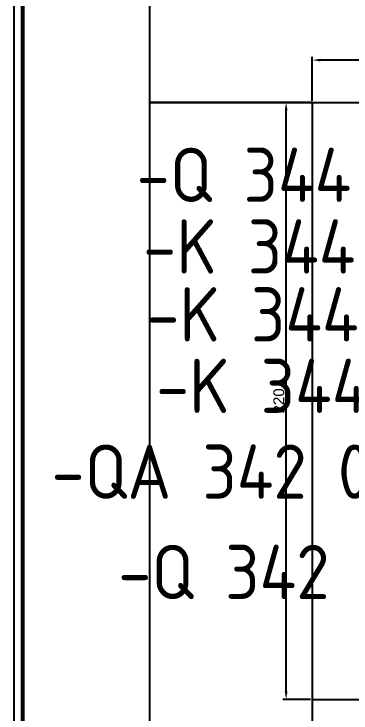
# Model space of a CAD drawing. Header units: millimetres. Extents: x 0 to 69574, y -5 to 41746.
# Drawn here: x 45240.5 to 45364.8, y 20214.4 to 20472 of the extents above; entities that cross this region are included whole.
import ezdxf
from ezdxf.enums import TextEntityAlignment as Align

# ---------------------------------------------------------------- set-up
doc = ezdxf.new("R2010")
doc.units = ezdxf.units.MM
doc.layers.add('! NO PLOT !', color=7, linetype='Continuous', true_color=0xff75dd, plot=False)
doc.layers.add('000-PI-Oprema', color=30, linetype='Continuous', lineweight=5)
for name, color, linetype in [('000-PI-ORMAR', 2, 'Continuous'), ('000-PI_TEXT', 7, 'Continuous'), ('002-PI-Kabelska kanalica', 150, 'Continuous')]:
    doc.layers.add(name, color=color, linetype=linetype)
doc.styles.add('PI0', font='isocpeur.ttf', dxfattribs={"width": 0.9})
doc.styles.get("Standard").update_dxf_attribs({"font": 'arial.ttf'})
doc.dimstyles.new('ISO-25', dxfattribs={"dimtxt": 4, "dimasz": 3, "dimexe": 1.25, "dimexo": 0.625, "dimtad": 1, "dimtxsty": 'Standard', "dimcen": 3, "dimadec": 0, "dimazin": 0, "dimtfac": 1, "dimtmove": 0, "dimatfit": 3, "dimfxl": 1, "dimarcsym": 0})

# ---------------------------------------------------------------- blocks, each defined once
blk = doc.blocks.new('*U574')
at = {"layer": '002-PI-Kabelska kanalica'}
for p, q in [((80, -100), (80, 791)), ((-20, -100), (80, -100))]:
    blk.add_line(p, q, dxfattribs=at)
blk = doc.blocks.new('*D735')
at = {"layer": '! NO PLOT !', "color": 0, "lineweight": -2, "ltscale": 0.25, "transparency": 16777216}
for p, q in [((45350.48, 20440.03), (45350.48, 20456.23)), ((45537.48, 20454.98), (45353.48, 20454.98)), ((45540.48, 20440.03), (45540.48, 20456.23))]:
    blk.add_line(p, q, dxfattribs=at)
at = {"layer": '! NO PLOT !', "color": 0, "ltscale": 0.25, "transparency": 16777216}
for points in [[(45353.48, 20455.48), (45353.48, 20454.48), (45350.48, 20454.98)], [(45537.48, 20455.48), (45537.48, 20454.48), (45540.48, 20454.98)]]:
    blk.add_solid(points, dxfattribs=at)
at = {"layer": 'Defpoints', "color": 0, "ltscale": 0.25, "transparency": 16777216}
for p in [(45350.48, 20454.98), (45350.48, 20439.4), (45540.48, 20439.4)]:
    blk.add_point(p, dxfattribs=at)
at = {"layer": '! NO PLOT !', "color": 0, "ltscale": 0.25, "transparency": 16777216, "insert": (45445.48, 20457.65), "char_height": 4, "attachment_point": 5}
blk.add_mtext('190', dxfattribs=at)
blk = doc.blocks.new('*D724')
at = {"layer": '! NO PLOT !', "color": 0, "lineweight": -2, "ltscale": 0.25, "transparency": 16777216}
for p, q in [((45331.11, 20439.4), (45342.07, 20439.4)), ((45340.82, 20222.4), (45340.82, 20436.4)), ((45349.86, 20219.4), (45339.57, 20219.4))]:
    blk.add_line(p, q, dxfattribs=at)
at = {"layer": '! NO PLOT !', "color": 0, "ltscale": 0.25, "transparency": 16777216}
for points in [[(45340.32, 20436.4), (45341.32, 20436.4), (45340.82, 20439.4)], [(45340.32, 20222.4), (45341.32, 20222.4), (45340.82, 20219.4)]]:
    blk.add_solid(points, dxfattribs=at)
at = {"layer": 'Defpoints', "color": 0, "ltscale": 0.25, "transparency": 16777216}
for p in [(45330.48, 20439.4), (45340.82, 20439.4), (45350.48, 20219.4)]:
    blk.add_point(p, dxfattribs=at)
at = {"layer": '! NO PLOT !', "color": 0, "ltscale": 0.25, "transparency": 16777216, "insert": (45338.15, 20329.4), "char_height": 4, "attachment_point": 5, "rotation": 90}
blk.add_mtext('220', dxfattribs=at)
blk = doc.blocks.new('8606.000_montažna')
at = {"layer": '000-PI-ORMAR'}
blk.add_line((50683.39, 38449.42), (50683.39, 36559.42), dxfattribs=at)
blk = doc.blocks.new('*U1406')
at = {"layer": '002-PI-Kabelska kanalica'}
for p, q in [((-20, -100), (-20, 1510)), ((40, -100), (40, 1510)), ((-20, -100), (40, -100))]:
    blk.add_line(p, q, dxfattribs=at)
blk = doc.blocks.new('*U1086')
at = {"layer": '002-PI-Kabelska kanalica'}
for q in [(-20, 470), (20, -100)]:
    blk.add_line((-20, -100), q, dxfattribs=at)

msp = doc.modelspace()

# ---------------------------------------------------------------- linework, layer by layer
at = {"layer": '! NO PLOT !', "ltscale": 0.25}
for q in [(45540.483, 20439.404), (45350.483, 20219.404)]:
    msp.add_line((45350.483, 20439.404), q, dxfattribs=at)
at = {"layer": '000-PI-ORMAR'}
for p, q in [((45243.995, 20761.404), (45243.995, 18776.904)), ((45240.483, 20740.904), (45240.483, 18789.904)), ((45243.201, 20740.904), (45243.201, 18789.904)), ((45243.983, 18789.904), (45243.983, 20740.766))]:
    msp.add_line(p, q, dxfattribs=at)

# ---------------------------------------------------------------- block references
for name, p, rotation in [('*U574', (45390.483, 20519.404), 270), ('*U1406', (45330.483, 20339.404), 180), ('*U1086', (45450.483, 20199.404), 270)]:
    msp.add_blockref(name, p, dxfattribs=dict(rotation=rotation))
at = {"layer": '000-PI-Oprema'}
msp.add_blockref('8606.000_montažna', (-5392.912, -17740.014), dxfattribs=at)

# ---------------------------------------------------------------- texts
at = {"layer": '000-PI_TEXT', "style": 'PI0', "width": 0.9}
for s, p in [('-Q 344 07', (45343.462, 20412.741)), ('-K 344 07', (45345.436, 20386.333)), ('-K 344 09', (45346.939, 20361.314)), ('-K 344 11', (45346.745, 20334.972)), ('-QA 342 04', (45320.029, 20303.356)), ('-Q 342 05', (45336.325, 20266.407))]:
    msp.add_text(s, height=20, dxfattribs=at).set_placement(p, align=Align.MIDDLE)

# ---------------------------------------------------------------- dimensions: what is measured, and where the dimension line sits
at = {"layer": '! NO PLOT !', "ltscale": 0.25}
dim = msp.add_linear_dim(base=(45350.483, 20454.983), p1=(45540.483, 20439.404), p2=(45350.483, 20439.404), dimstyle='ISO-25', dxfattribs=at)
dim.commit()
dim.dimension.update_dxf_attribs({"geometry": '*D735', "text_midpoint": (45445.483, 20457.65)})
dim = msp.add_linear_dim(base=(45340.82, 20439.404), p1=(45350.483, 20219.404), p2=(45330.483, 20439.404), angle=90, dimstyle='ISO-25', dxfattribs=at)
dim.commit()
dim.dimension.update_dxf_attribs({"geometry": '*D724', "text_midpoint": (45338.153, 20329.404)})

doc.saveas('drawing.dxf')
